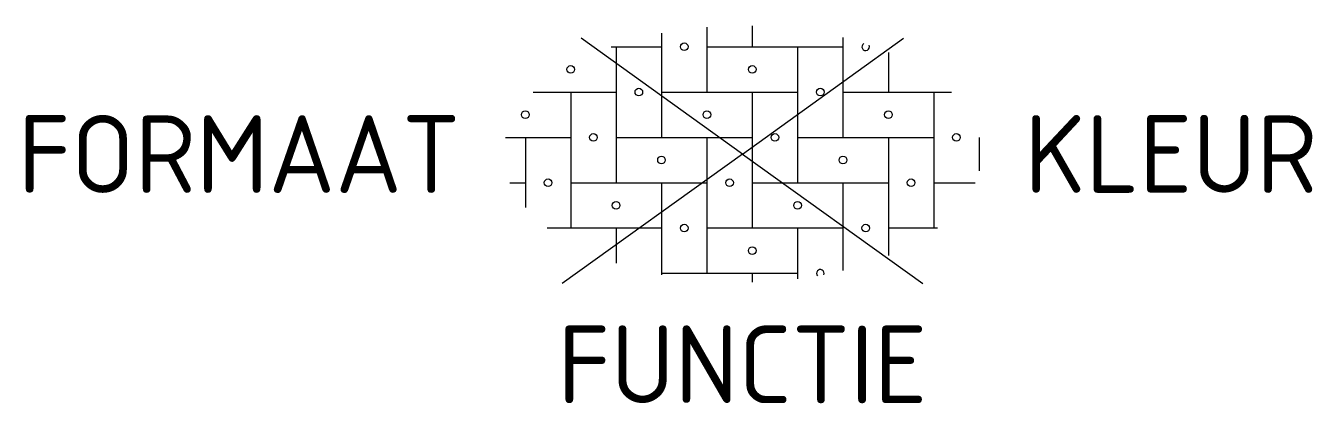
# Model space of a CAD drawing. Header units: metres. Extents: x -16.6 to 13.2, y -5.8 to 3.
import ezdxf
from ezdxf.enums import TextEntityAlignment as Align

# ---------------------------------------------------------------- set-up
doc = ezdxf.new("R2010")
doc.units = ezdxf.units.M
doc.styles.add('NLCS-ISO', font='NLCS-ISO.ttf')

msp = doc.modelspace()

# ---------------------------------------------------------------- linework, layer by layer
for p, q in [((0, 0), (-3.728, 2.684)), ((-1.872, 2.799), (-1.872, 0.386)), ((-0.822, 2.942), (-0.822, 1.436)), ((0, 0), (3.728, 2.684)), ((0.228, 2.972), (0.228, 2.486)), ((2.328, 2.698), (2.328, 0.386)), ((-3.036, 2.486), (-1.872, 2.486)), ((-2.922, 2.486), (-2.922, -0.664)), ((-0.822, 2.486), (2.328, 2.486)), ((1.278, 2.486), (1.278, -0.664)), ((3.378, 2.354), (3.378, 1.436)), ((-4.839, 1.436), (-2.922, 1.436)), ((-3.972, 1.436), (-3.972, -1.714)), ((-1.872, 1.436), (1.278, 1.436)), ((0.228, 1.436), (0.228, -1.714)), ((2.328, 1.436), (4.839, 1.436)), ((4.428, 1.436), (4.428, -1.714)), ((-5.478, 0.386), (-3.972, 0.386)), ((-5.022, 0.386), (-5.022, -1.241)), ((-2.922, 0.386), (0.228, 0.386)), ((-0.822, 0.386), (-0.822, -2.764)), ((1.278, 0.386), (4.428, 0.386)), ((3.378, 0.386), (3.378, -2.354)), ((5.478, 0.386), (5.478, 0.386)), ((5.478, 0.386), (5.478, -0.386)), ((0, 0), (-4.172, -3.003)), ((0, 0), (4.172, -3.003)), ((-5.385, -0.664), (-5.022, -0.664)), ((-3.972, -0.664), (-0.822, -0.664)), ((-1.872, -0.664), (-1.872, -2.799)), ((0.228, -0.664), (3.378, -0.664)), ((2.328, -0.664), (2.328, -2.698)), ((4.428, -0.664), (5.385, -0.664)), ((-4.515, -1.714), (-1.872, -1.714)), ((-2.922, -1.714), (-2.922, -2.525)), ((-0.822, -1.714), (2.328, -1.714)), ((1.278, -1.714), (1.278, -2.894)), ((3.378, -1.714), (4.515, -1.714)), ((-1.872, -2.764), (1.278, -2.764)), ((0.228, -2.764), (0.228, -2.972))]:
    msp.add_line(p, q)
for centre in [(-1.346, 2.485), (-3.972, 1.961), (0.228, 1.961), (-2.396, 1.435), (1.804, 1.435), (-5.022, 0.911), (-0.822, 0.911), (3.378, 0.911), (-3.446, 0.385), (0.754, 0.385), (4.954, 0.385), (-1.872, -0.139), (2.328, -0.139), (-4.496, -0.665), (-0.296, -0.665), (3.904, -0.665), (-2.922, -1.189), (1.278, -1.189), (-1.346, -1.715), (2.854, -1.715), (0.228, -2.239)]:
    msp.add_circle(centre, 0.0881)
for centre, start, end in [((2.854, 2.485), 119.9604, 23.7526), ((1.804, -2.765), 339.0303, 222.1511)]:
    msp.add_arc(centre, 0.0881, start, end)

# ---------------------------------------------------------------- texts
at = {"style": 'NLCS-ISO'}
msp.add_attdef('FORMAAT', text='KF', height=1.8, dxfattribs=at).set_placement((-6.525, 0), align=Align.MIDDLE_RIGHT)
msp.add_attdef('KLEUR', text='RD', height=1.8, dxfattribs=at).set_placement((6.525, 0), align=Align.MIDDLE_LEFT)
at = {"style": 'NLCS-ISO', "flags": 1}
msp.add_attdef('FUNCTIE', text='', height=1.8, dxfattribs=at).set_placement((0, -3.975), align=Align.TOP_CENTER)

doc.saveas('drawing.dxf')
